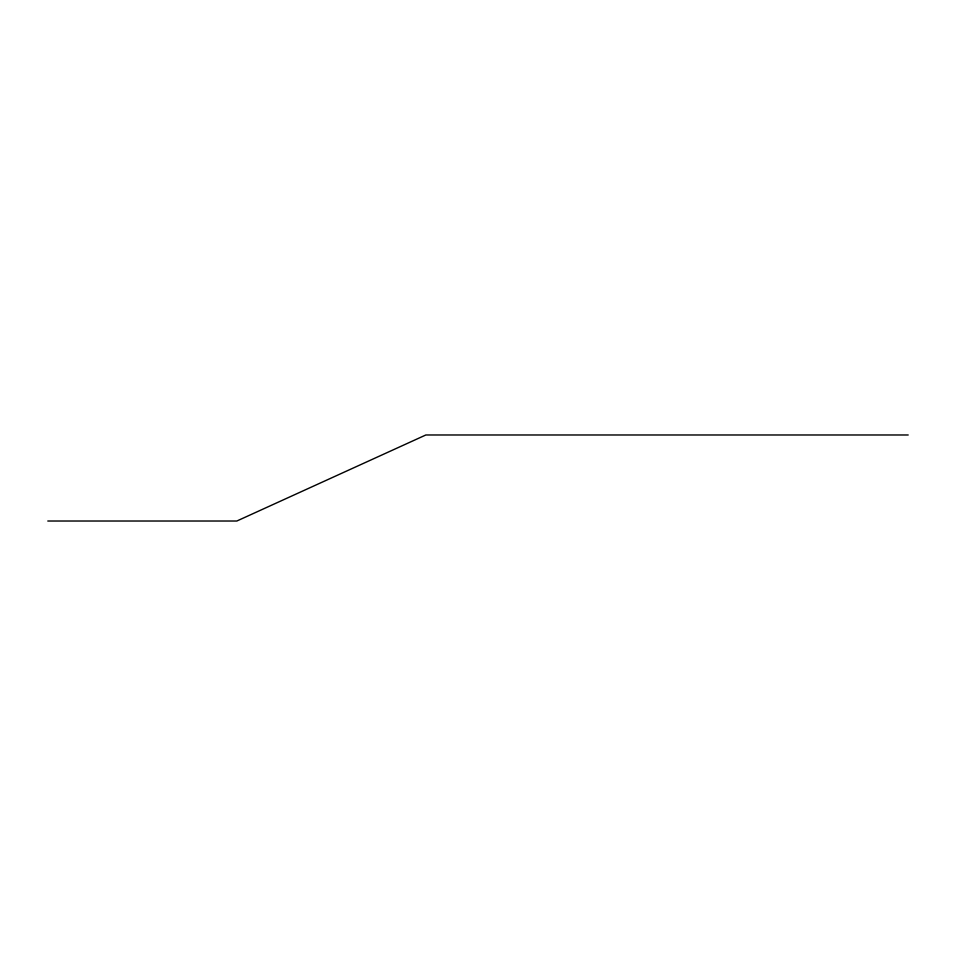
<?xml version="1.0" encoding="UTF-8"?>
<svg xmlns="http://www.w3.org/2000/svg" width="956" height="956" viewBox="0 0 956 956"><rect width="100%" height="100%" fill="white"/><g stroke="black" fill="none" stroke-linecap="round" stroke-linejoin="round"><path stroke-width="1.43" d="M908.2 434.98L425.85 434.98L236.825 521.02L47.8 521.02"/></g></svg>
